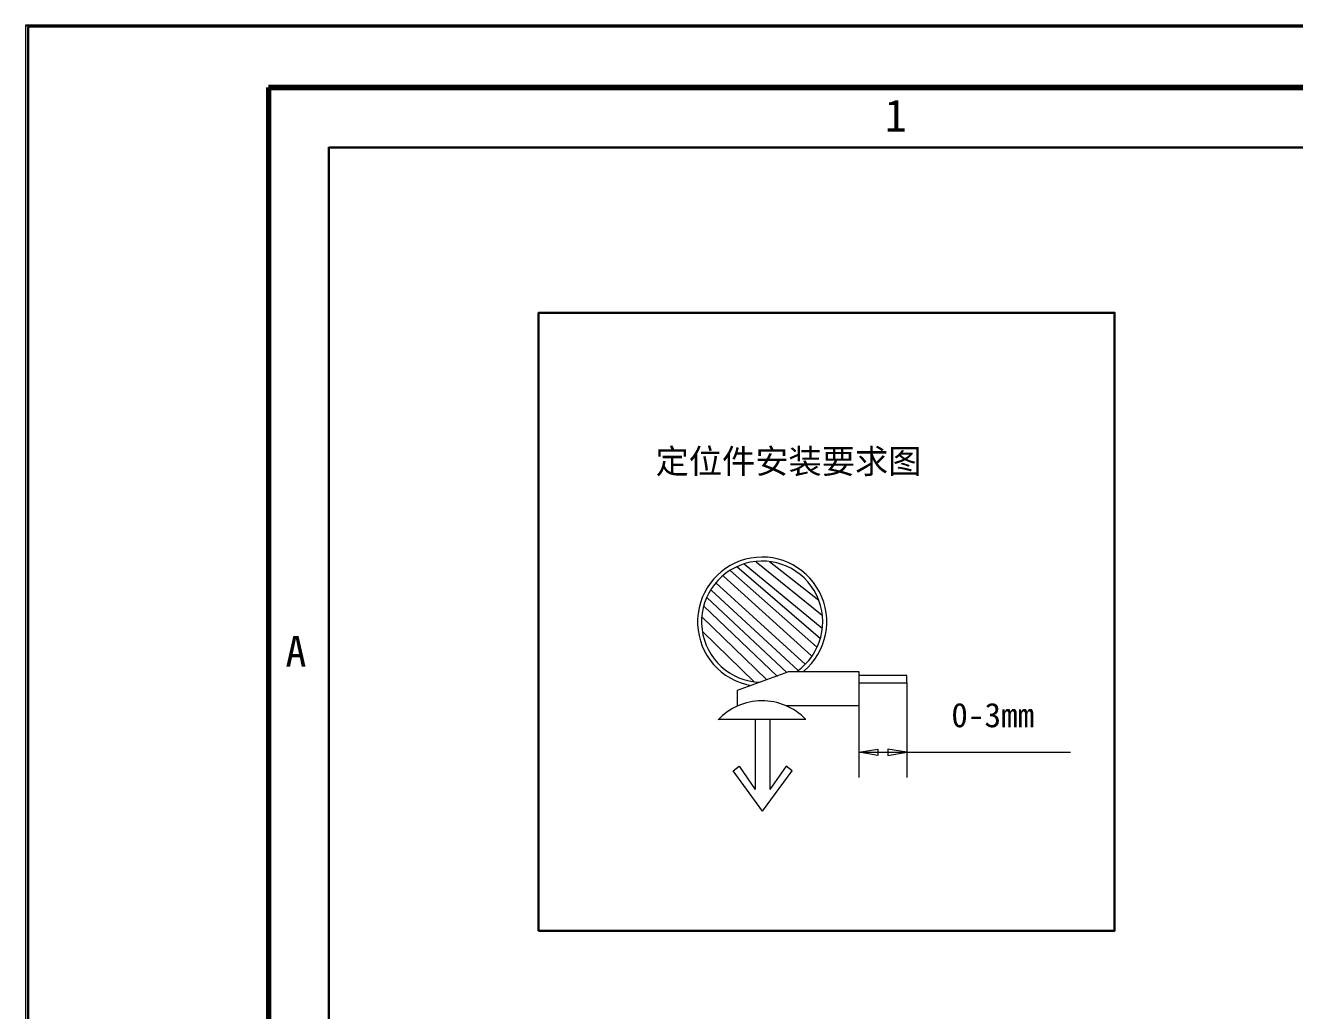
# Model space of a CAD drawing. Header units: millimetres. Extents: x 6 to 3615, y -854 to 0.
# Drawn here: x 6.3 to 113.2, y -82.9 to 0 of the extents above; entities that cross this region are included whole.
import ezdxf

# ---------------------------------------------------------------- set-up
doc = ezdxf.new("R2010")
doc.units = ezdxf.units.MM
doc.styles.add('4eff5b8b_Style', font='simfang.ttf')

msp = doc.modelspace()

# ---------------------------------------------------------------- linework, layer by layer
at = {"linetype": 'Continuous', "lineweight": 30}
for p, q in [((98.06, -24.19), (49.56, -24.19)), ((49.56, -24.19), (49.56, -76.19)), ((98.06, -76.19), (98.06, -24.19)), ((49.56, -76.19), (98.06, -76.19)), ((49.56, -76.19), (49.56, -76.19))]:
    msp.add_line(p, q, dxfattribs=at)
at = {"linetype": 'Continuous', "lineweight": 13}
for p, q in [((80.55, -54.71), (76.53, -54.71)), ((76.53, -54.71), (76.53, -55.33)), ((76.53, -55.33), (80.55, -55.33)), ((80.55, -55.33), (80.55, -54.71)), ((80.55, -54.71), (80.55, -54.71)), ((76.53, -61.18), (78.12, -60.91)), ((78.12, -60.91), (78.12, -61.45)), ((78.12, -60.91), (78.12, -60.91)), ((78.96, -60.91), (78.96, -61.45)), ((80.55, -61.18), (78.96, -60.91)), ((78.96, -60.91), (78.96, -60.91)), ((78.12, -61.45), (76.53, -61.18)), ((78.96, -61.45), (80.55, -61.18))]:
    msp.add_line(p, q, dxfattribs=at)
at = {"linetype": 'Continuous', "lineweight": 30}
for points in [[(3615.48, 0), (6.35, 0)], [(6.59, -0.16), (6.59, -851.17)], [(31.89, -10.28), (3610.09, -10.28)], [(31.9, -846.02), (31.9, -10.25)]]:
    msp.add_lwpolyline(points, dxfattribs=at)
at = {"linetype": 'Continuous', "lineweight": 13}
for points in [[(6.35, 0), (6.35, -851.33)], [(6.55, -0.16), (6.55, -851.22)], [(1208.79, -0.16), (6.55, -0.16)], [(31.89, -10.28), (31.89, -846.11)], [(31.9, -10.25), (31.9, -846.02)], [(65.69, -45.89), (72.97, -52.29)], [(66.24, -45.54), (73.3, -51.59)], [(66.88, -45.33), (73.44, -50.72)], [(67.87, -45.16), (73.43, -49.65)], [(69, -45.11), (73.16, -48.38)], [(64.48, -46.91), (72.04, -53.78)], [(65.14, -46.35), (72.53, -53.05)], [(64.08, -47.54), (71.41, -54.28)], [(63.47, -48.88), (69.66, -54.8)], [(63.72, -48.16), (70.45, -54.47)], [(63.31, -49.78), (68.74, -55.06)], [(63.4, -51.05), (67.72, -55.26)], [(66.31, -55.96), (70.62, -54.38)], [(70.62, -54.38), (76.53, -54.38)], [(76.53, -54.38), (76.53, -57.26)], [(80.55, -55.33), (80.55, -63.3)], [(66.31, -57.26), (66.31, -55.96)], [(76.53, -56.4), (76.53, -63.3)], [(66.37, -57.26), (66.31, -57.26)], [(76.53, -57.26), (70.4, -57.26)], [(72.06, -58.42), (64.7, -58.42)], [(67.79, -58.42), (67.79, -64.32)], [(69.04, -58.42), (69.04, -64.32)], [(76.53, -61.18), (81.56, -61.18)], [(80.55, -61.18), (94.33, -61.18)], [(65.93, -62.73), (66.44, -62.34)], [(68.42, -66.12), (65.93, -62.73)], [(66.44, -62.34), (67.79, -64.32)], [(68.42, -66.12), (70.9, -62.73)], [(70.4, -62.34), (69.04, -64.32)], [(70.9, -62.73), (70.4, -62.34)]]:
    msp.add_lwpolyline(points, dxfattribs=at)
at = {"linetype": 'Continuous', "lineweight": 70}
for points in [[(3610.09, -5.22), (26.83, -5.22)], [(26.83, -5.22), (1204.7, -5.22)], [(26.83, -5.22), (26.83, -846.11)]]:
    msp.add_lwpolyline(points, dxfattribs=at)
at = {"linetype": 'Continuous', "lineweight": 30}
msp.add_lwpolyline([(49.56, -76.19), (98.06, -76.19), (98.06, -24.19), (49.56, -24.19), (49.56, -76.19)], close=True, dxfattribs=at)
at = {"linetype": 'Continuous', "lineweight": 13}
for points in [[(80.55, -54.71), (76.53, -54.71), (76.53, -55.33), (80.55, -55.33), (80.55, -54.71)], [(78.12, -60.91), (78.12, -61.45), (76.53, -61.18), (78.12, -60.91)], [(78.96, -60.91), (78.96, -61.45), (80.55, -61.18), (78.96, -60.91)]]:
    msp.add_lwpolyline(points, close=True, dxfattribs=at)
for centre, radius, start, end in [((68.38, -50.19), 5.44, -50, -100), ((68.38, -50.19), 5.1, -55, -92), ((68.38, -61.92), 5.08, 44, 137)]:
    msp.add_arc(centre, radius, start, end, dxfattribs=at)

# ---------------------------------------------------------------- texts
at = {"linetype": 'Continuous', "style": '4eff5b8b_Style'}
for s, height, p in [('1', 2.73, (78.7, -8.95)), ('定位件安装要求图', 2.051, (59.41, -37.71)), ('A', 2.58, (28.25, -53.96)), ('0-3mm', 2.051, (84.31, -59.07))]:
    msp.add_text(s, height=height, dxfattribs=at).set_placement(p)

doc.saveas('drawing.dxf')
